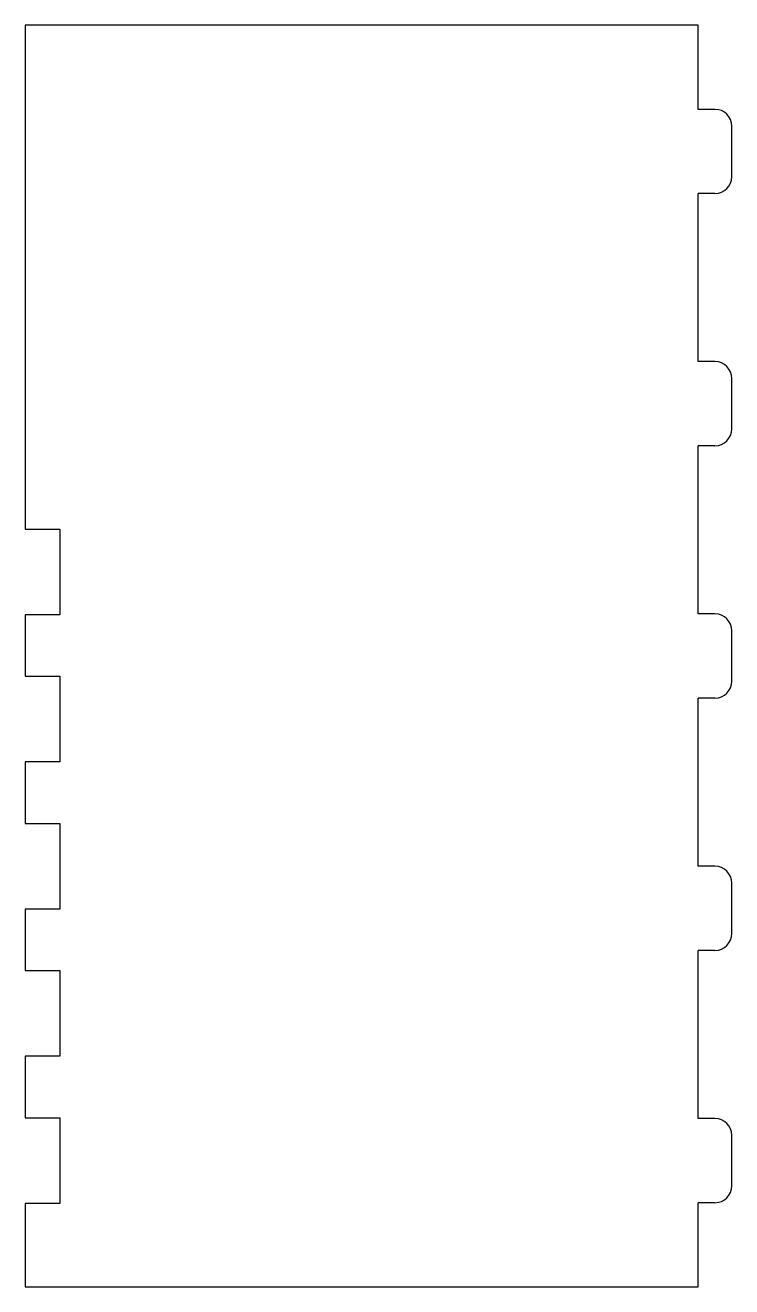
# Model space of a CAD drawing. Header units: millimetres. Extents: x -129 to -45, y 179 to 329.
import ezdxf

# ---------------------------------------------------------------- set-up
doc = ezdxf.new("R2010")
doc.units = ezdxf.units.MM

msp = doc.modelspace()

# ---------------------------------------------------------------- linework, layer by layer
at = {"color": 7, "linetype": 'Continuous', "lineweight": 25}
for p, q in [((-129, 329), (-129, 269.1)), ((-49, 329), (-129, 329)), ((-49, 319), (-49, 329)), ((-47, 319), (-49, 319)), ((-45, 311), (-45, 317)), ((-47, 309), (-49, 309)), ((-49, 289), (-49, 309)), ((-47, 289), (-49, 289)), ((-45, 281), (-45, 287)), ((-47, 279), (-49, 279)), ((-49, 259), (-49, 279)), ((-129, 269.1), (-124.9, 269.1)), ((-124.9, 269.1), (-124.9, 258.9)), ((-129, 258.9), (-129, 251.6)), ((-124.9, 258.9), (-129, 258.9)), ((-47, 259), (-49, 259)), ((-45, 251), (-45, 257)), ((-129, 251.6), (-124.9, 251.6)), ((-124.9, 251.6), (-124.9, 241.4)), ((-47, 249), (-49, 249)), ((-49, 229), (-49, 249)), ((-129, 241.4), (-129, 234.1)), ((-124.9, 241.4), (-129, 241.4)), ((-129, 234.1), (-124.9, 234.1)), ((-124.9, 234.1), (-124.9, 223.9)), ((-47, 229), (-49, 229)), ((-45, 221), (-45, 227)), ((-129, 223.9), (-129, 216.6)), ((-124.9, 223.9), (-129, 223.9)), ((-47, 219), (-49, 219)), ((-49, 199), (-49, 219)), ((-129, 216.6), (-124.9, 216.6)), ((-124.9, 216.6), (-124.9, 206.4)), ((-129, 206.4), (-129, 199.1)), ((-124.9, 206.4), (-129, 206.4)), ((-129, 199.1), (-124.9, 199.1)), ((-124.9, 199.1), (-124.9, 188.9)), ((-47, 199), (-49, 199)), ((-45, 191), (-45, 197)), ((-47, 189), (-49, 189)), ((-49, 179), (-49, 189)), ((-129, 188.9), (-129, 179)), ((-124.9, 188.9), (-129, 188.9)), ((-129, 179), (-49, 179))]:
    msp.add_line(p, q, dxfattribs=at)
for centre, start, end in [((-47, 317), 0, 90), ((-47, 311), 270, 0), ((-47, 287), 0, 90), ((-47, 281), 270, 0), ((-47, 257), 0, 90), ((-47, 251), 270, 0), ((-47, 227), 0, 90), ((-47, 221), 270, 0), ((-47, 197), 0, 90), ((-47, 191), 270, 0)]:
    msp.add_arc(centre, 2, start, end, dxfattribs=at)

doc.saveas('drawing.dxf')
